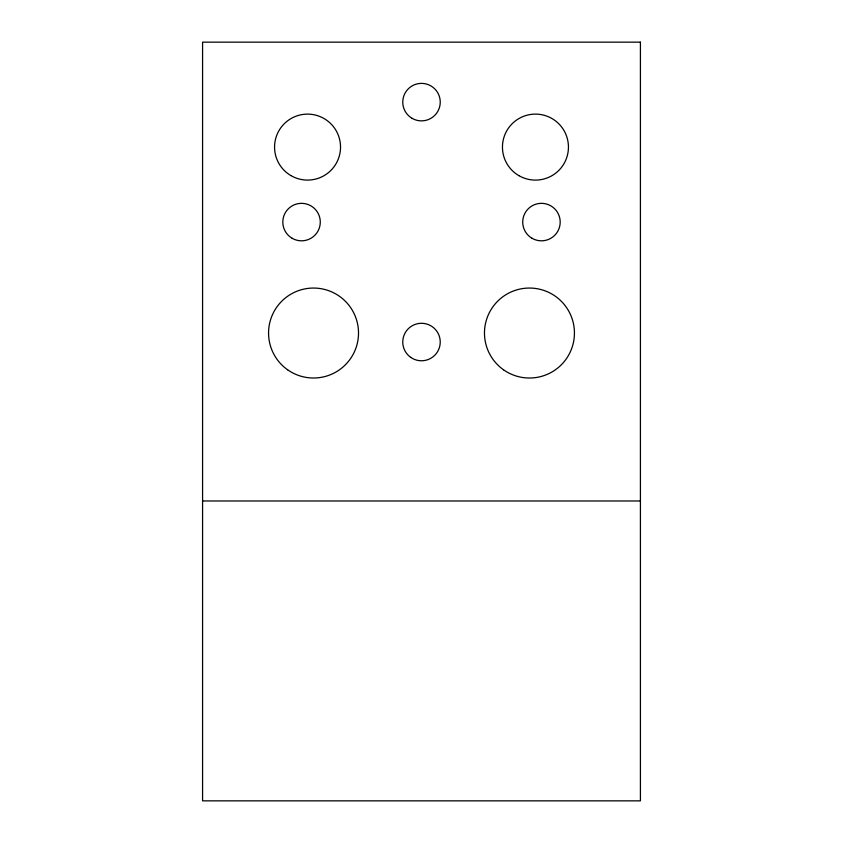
<?xml version="1.0" encoding="UTF-8"?>
<svg xmlns="http://www.w3.org/2000/svg" width="843" height="843" viewBox="0 0 843 843"><rect width="100%" height="100%" fill="white"/><g stroke="black" fill="none" stroke-linecap="round" stroke-linejoin="round"><path stroke-width="1.26" d="M202.583 500.974L640.417 500.974M640.417 42.15L202.583 42.15L202.583 800.85L640.417 800.85L640.417 42.15M532.081 238.306A18.746 18.746 0 0 0 560.195 222.078A18.746 18.746 0 0 0 532.081 205.85A18.746 18.746 0 0 0 532.081 238.306M410.71 357.358A18.746 18.746 0 0 0 440.162 343.712A18.746 18.746 0 0 0 413.628 325.019A18.746 18.746 0 0 0 410.71 357.358M412.132 118.357A18.746 18.746 0 0 0 440.246 102.129A18.746 18.746 0 0 0 412.132 85.891A18.746 18.746 0 0 0 412.132 118.357M292.173 238.306A18.746 18.746 0 0 0 320.287 222.078A18.746 18.746 0 0 0 292.173 205.85A18.746 18.746 0 0 0 292.173 238.306M518.961 175.681A32.982 32.982 0 0 0 568.445 147.103A32.982 32.982 0 0 0 518.961 118.536A32.982 32.982 0 0 0 518.961 175.681M503.556 369.814A44.985 44.985 0 0 0 574.262 337.074A44.985 44.985 0 0 0 510.552 292.215A44.985 44.985 0 0 0 503.556 369.814M287.642 369.814A44.985 44.985 0 0 0 358.338 337.074A44.985 44.985 0 0 0 294.639 292.215A44.985 44.985 0 0 0 287.642 369.814M290.888 175.576A32.982 32.982 0 0 0 340.53 147.304A32.982 32.982 0 0 0 291.225 118.442A32.982 32.982 0 0 0 290.888 175.576"/></g></svg>
